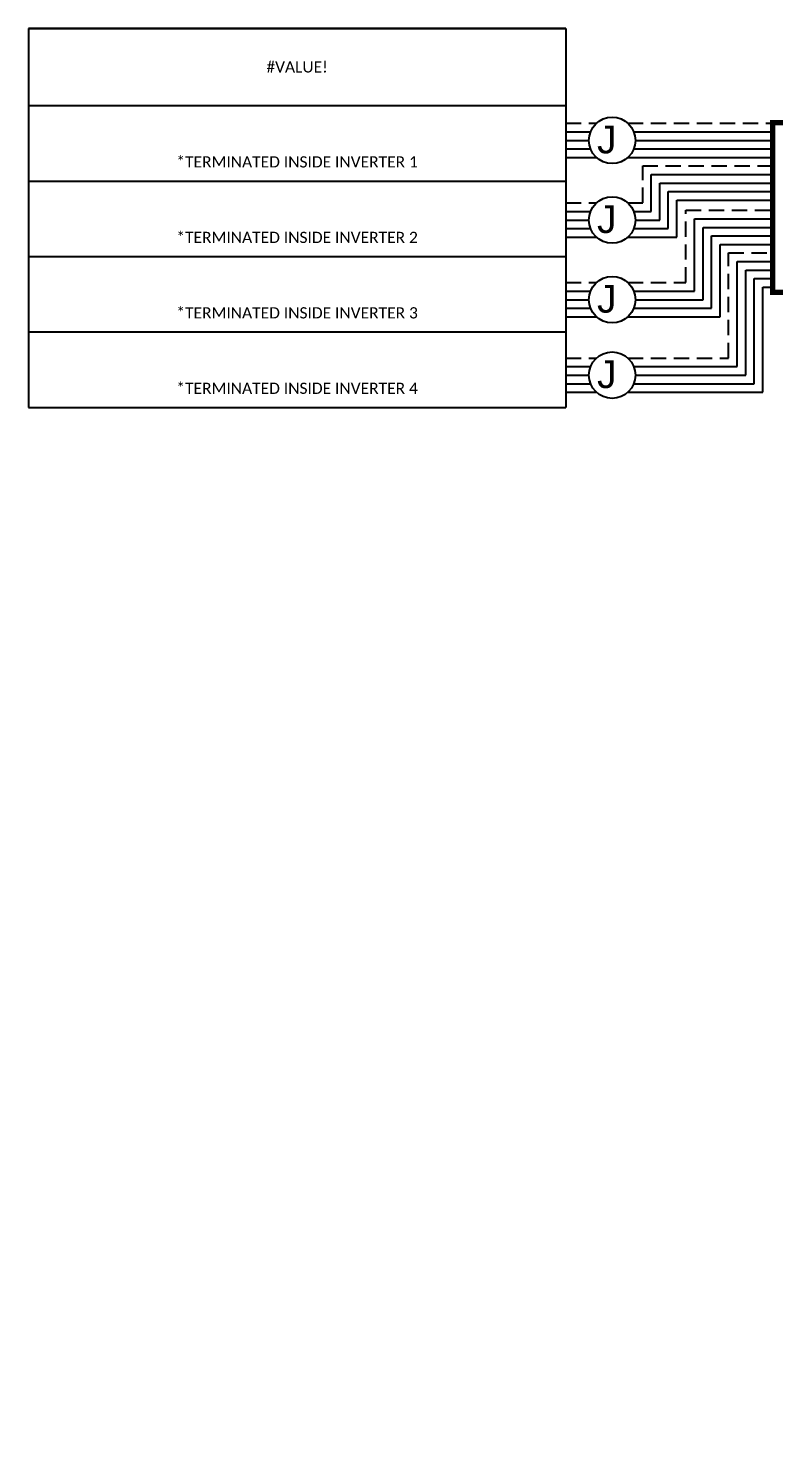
# Model space of a CAD drawing. Header units: feet. Extents: x 7626 to 13414, y 8987 to 15945.
# Drawn here: x 8947.9 to 9130.5, y 15494.4 to 15843 of the extents above; entities that cross this region are included whole.
import ezdxf

# ---------------------------------------------------------------- set-up
doc = ezdxf.new("R2010")
doc.units = ezdxf.units.FT
doc.header["$MEASUREMENT"] = 0
doc.linetypes.add('HIDDEN', pattern=[0.375, 0.25, -0.125])
for name, color, linetype in [('ONE LINE BLOCKS', 7, 'Continuous'), ('TEXT', 7, 'Continuous'), ('Z - TITLEBLOCK TXT', 7, 'Continuous')]:
    doc.layers.add(name, color=color, linetype=linetype)
doc.styles.get("Standard").update_dxf_attribs({"font": 'simplex.shx'})
doc.styles.add('TITLE BBLOCK TEXT', font='ARIALUNI.TTF')

# ---------------------------------------------------------------- blocks, each defined once
blk = doc.blocks.new('*T16')
at = {"color": 9, "linetype": 'ByBlock', "lineweight": 30, "true_color": 0xa7bfde, "transparency": 16777216}
blk.add_line((0, 0), (131.64, 0), dxfattribs=at)
at = {"color": 0, "linetype": 'ByBlock', "lineweight": -2, "transparency": 16777216}
for p, q in [((0, 0), (0, -92.82)), ((131.64, 0), (131.64, -92.82)), ((0, -18.87), (131.64, -18.87)), ((0, -37.38), (131.64, -37.38)), ((0, -55.86), (131.64, -55.86)), ((0, -74.34), (131.64, -74.34)), ((0, -92.82), (131.64, -92.82))]:
    blk.add_line(p, q, dxfattribs=at)
at = {"color": 0, "transparency": 16777216, "char_height": 2.7406, "width": 125.0997, "attachment_point": 5}
for s, insert in [('{\\fCalibri|b0|i0|c0;#VALUE!', (65.82, -9.43)), ('{\\fCalibri|b0|i0|c0;^J^J*TERMINATED INSIDE INVERTER 1', (65.82, -28.12)), ('{\\fCalibri|b0|i0|c0;^J^J*TERMINATED INSIDE INVERTER 2', (65.82, -46.62)), ('{\\fCalibri|b0|i0|c0;^J^J*TERMINATED INSIDE INVERTER 3', (65.82, -65.1)), ('{\\fCalibri|b0|i0|c0;^J^J*TERMINATED INSIDE INVERTER 4', (65.82, -83.58))]:
    blk.add_mtext(s, dxfattribs=dict(at, insert=insert))

msp = doc.modelspace()

# ---------------------------------------------------------------- linework, layer by layer
at = {"color": 7, "linetype": 'Continuous'}
for p, q in [((9079.58, 15817.65), (9085.81, 15817.65)), ((9096.25, 15817.65), (9130.28, 15817.65)), ((9079.58, 15813.47), (9085.81, 15813.47)), ((9096.25, 15813.47), (9130.28, 15813.47)), ((9100.51, 15798.14), (9100.51, 15807.2)), ((9100.51, 15807.2), (9130.28, 15807.2)), ((9104.69, 15793.96), (9104.69, 15803.02)), ((9104.69, 15803.02), (9130.28, 15803.02)), ((9079.58, 15798.14), (9085.81, 15798.14)), ((9096.25, 15798.14), (9100.51, 15798.14)), ((9111.12, 15778.63), (9111.12, 15796.34)), ((9111.12, 15796.34), (9130.28, 15796.34)), ((9079.58, 15793.96), (9085.81, 15793.96)), ((9096.25, 15793.96), (9104.69, 15793.96)), ((9115.3, 15774.45), (9115.3, 15792.16)), ((9115.3, 15792.16), (9130.28, 15792.16)), ((9121.57, 15760.15), (9121.57, 15785.89)), ((9121.57, 15785.89), (9130.28, 15785.89)), ((9125.75, 15755.96), (9125.75, 15781.71)), ((9125.75, 15781.71), (9130.28, 15781.71)), ((9079.58, 15778.63), (9085.81, 15778.63)), ((9096.25, 15778.63), (9111.12, 15778.63)), ((9079.58, 15774.45), (9085.81, 15774.45)), ((9096.25, 15774.45), (9115.3, 15774.45)), ((9079.58, 15760.15), (9085.81, 15760.15)), ((9096.25, 15760.15), (9121.57, 15760.15)), ((9079.58, 15755.96), (9085.81, 15755.96)), ((9096.25, 15755.96), (9125.75, 15755.96))]:
    msp.add_line(p, q, dxfattribs=at)
at = {"color": 253, "linetype": 'Continuous'}
for p, q in [((9079.58, 15815.56), (9085.26, 15815.56)), ((9096.64, 15815.56), (9130.28, 15815.56)), ((9079.58, 15811.38), (9087.09, 15811.38)), ((9094.81, 15811.38), (9130.28, 15811.38)), ((9102.6, 15796.05), (9102.6, 15805.11)), ((9102.6, 15805.11), (9130.28, 15805.11)), ((9106.78, 15791.87), (9106.78, 15800.93)), ((9106.78, 15800.93), (9130.28, 15800.93)), ((9079.58, 15796.05), (9085.26, 15796.05)), ((9096.64, 15796.05), (9102.6, 15796.05)), ((9079.58, 15791.87), (9087.09, 15791.87)), ((9094.81, 15791.87), (9106.78, 15791.87)), ((9113.21, 15776.54), (9113.21, 15794.25)), ((9113.21, 15794.25), (9130.28, 15794.25)), ((9117.39, 15772.36), (9117.39, 15790.07)), ((9117.39, 15790.07), (9130.28, 15790.07)), ((9123.66, 15758.05), (9123.66, 15783.8)), ((9123.66, 15783.8), (9130.28, 15783.8)), ((9127.84, 15753.87), (9127.84, 15779.62)), ((9127.84, 15779.62), (9130.28, 15779.62)), ((9079.58, 15776.54), (9085.26, 15776.54)), ((9096.64, 15776.54), (9113.21, 15776.54)), ((9079.58, 15772.36), (9087.09, 15772.36)), ((9094.81, 15772.36), (9117.39, 15772.36)), ((9079.58, 15758.05), (9085.26, 15758.05)), ((9096.64, 15758.05), (9123.66, 15758.05)), ((9079.58, 15753.87), (9087.09, 15753.87)), ((9094.81, 15753.87), (9127.84, 15753.87))]:
    msp.add_line(p, q, dxfattribs=at)
at = {"color": 7, "linetype": 'Continuous'}
for centre in [(9090.95, 15815.56), (9090.95, 15796.05), (9090.95, 15776.54), (9090.95, 15758.05)]:
    msp.add_circle(centre, 5.69, dxfattribs=at)
at = {"layer": 'ONE LINE BLOCKS', "lineweight": 50, "const_width": 1.3}
msp.add_lwpolyline([(9171.79, 15778.37), (9130.28, 15778.37), (9130.28, 15819.89), (9171.79, 15819.89)], close=True, dxfattribs=at)
at = {"layer": 'TEXT', "color": 92, "linetype": 'HIDDEN', "ltscale": 15}
for p, q in [((9079.58, 15819.74), (9087.09, 15819.74)), ((9094.81, 15819.74), (9130.28, 15819.74)), ((9098.42, 15800.23), (9098.42, 15809.29)), ((9098.42, 15809.29), (9130.28, 15809.29)), ((9079.58, 15800.23), (9087.09, 15800.23)), ((9094.81, 15800.23), (9098.42, 15800.23)), ((9109.03, 15780.72), (9109.03, 15798.43)), ((9109.03, 15798.43), (9130.28, 15798.43)), ((9119.48, 15762.24), (9119.48, 15787.98)), ((9119.48, 15787.98), (9130.28, 15787.98)), ((9079.58, 15780.72), (9087.09, 15780.72)), ((9094.81, 15780.72), (9109.03, 15780.72)), ((9079.58, 15762.24), (9087.09, 15762.24)), ((9094.81, 15762.24), (9119.48, 15762.24))]:
    msp.add_line(p, q, dxfattribs=at)

# ---------------------------------------------------------------- block references
msp.add_blockref('*T16', (8947.94, 15842.97))

# ---------------------------------------------------------------- texts
at = {"layer": 'TEXT', "color": 1, "insert": (9319.2, 15576.3), "char_height": 25.5061, "attachment_point": 5, "rotation": 33.2281}
msp.add_mtext_dynamic_manual_height_columns('{\\fVerdana|b1|i0|c0|p34;MUST MANUALLY CHECK WIRE!!}', width=915.3011, gutter_width=7.17, heights=[0], dxfattribs=at)
at = {"layer": 'Z - TITLEBLOCK TXT', "color": 7, "style": 'TITLE BBLOCK TEXT'}
for p in [(9087.25, 15812.38), (9087.25, 15792.87), (9087.25, 15773.36), (9087.25, 15754.88)]:
    msp.add_text('J', height=6.81, rotation=359.9886, dxfattribs=at).set_placement(p)

doc.saveas('drawing.dxf')
